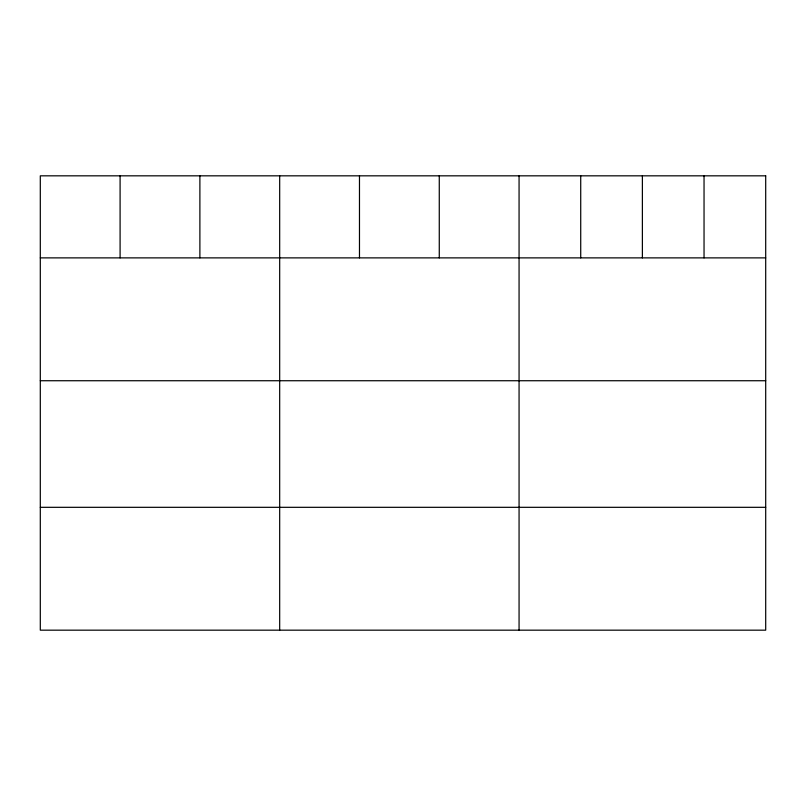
<?xml version="1.0" encoding="UTF-8"?>
<svg xmlns="http://www.w3.org/2000/svg" width="806" height="806" viewBox="0 0 806 806"><rect width="100%" height="100%" fill="white"/><g stroke="black" fill="none" stroke-linecap="round" stroke-linejoin="round"><path stroke-width="1.21" d="M40.3 257.88L765.7 257.88M40.3 380.734L765.7 380.734M40.3 507.317L765.7 507.317M704.041 175.829L704.041 257.88M642.382 175.829L642.382 257.88M580.723 175.829L580.723 257.88M519.064 175.829L519.064 630.171M439.27 175.829L439.27 257.88M359.476 175.829L359.476 257.88M279.682 175.829L279.682 630.171M199.888 175.829L199.888 257.88M120.094 175.829L120.094 257.88M765.7 175.829L40.3 175.829L40.3 630.171L765.7 630.171L765.7 175.829"/></g></svg>
